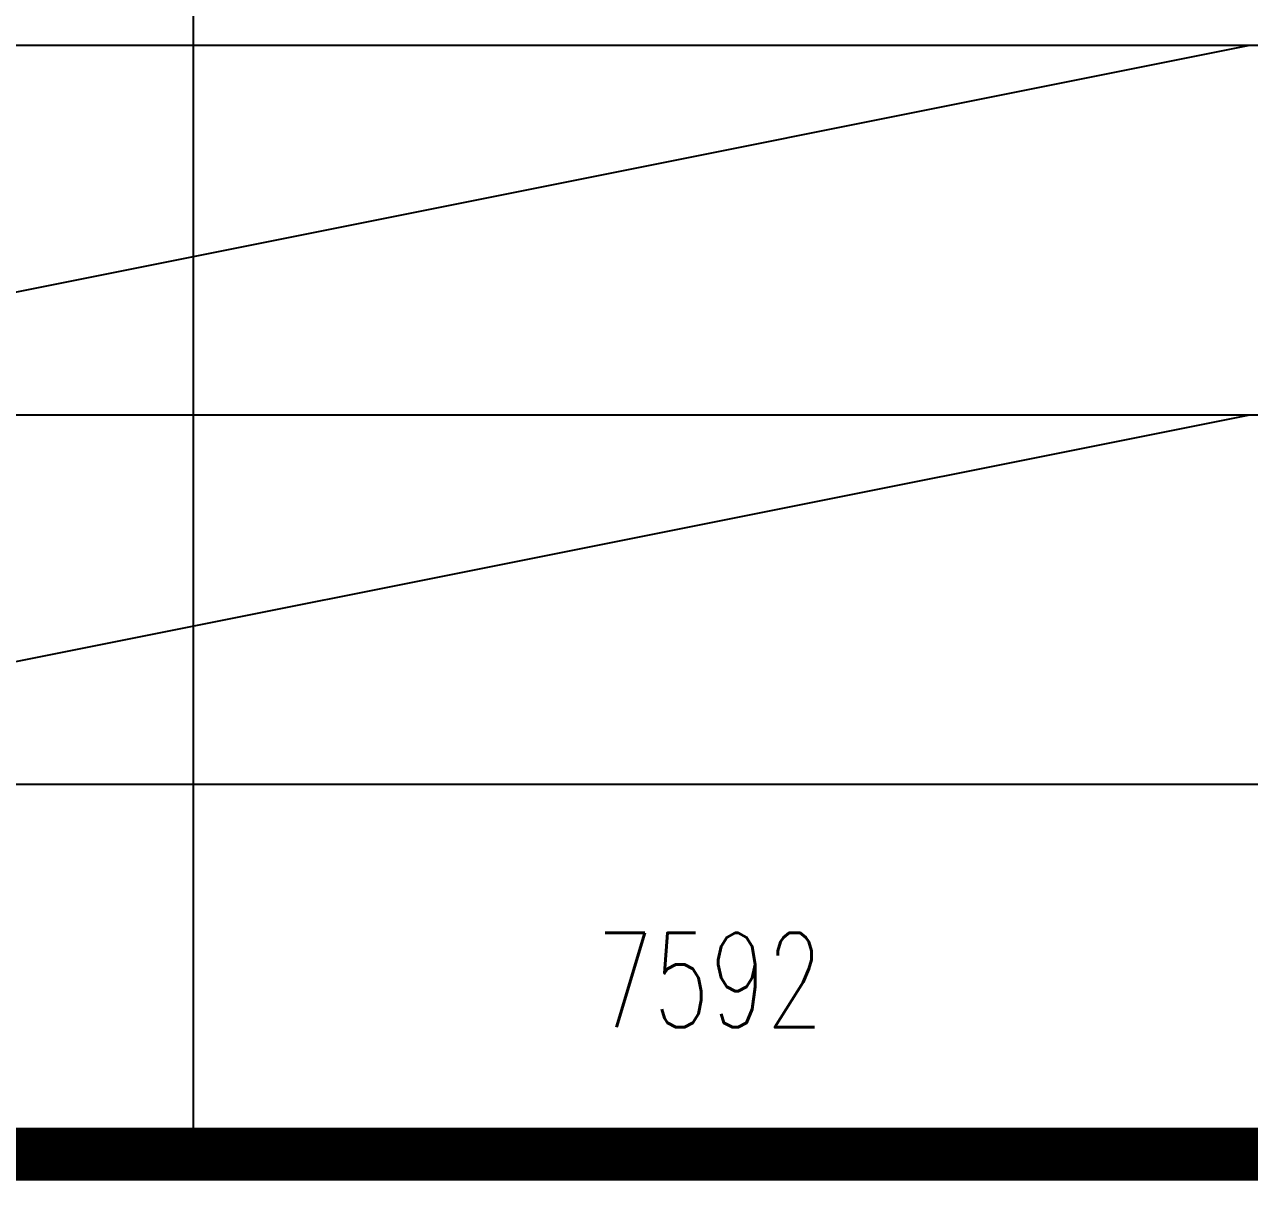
# Model space of a CAD drawing. Extents: x 238398 to 585159, y -66832 to 191741.
# Drawn here: x 432214 to 434534, y -36170 to -33980 of the extents above; entities that cross this region are included whole.
import ezdxf
from ezdxf.enums import TextEntityAlignment as Align

# ---------------------------------------------------------------- set-up
doc = ezdxf.new("R2010")
doc.units = 0
doc.header["$LTSCALE"] = 1000
doc.header["$MEASUREMENT"] = 0
doc.layers.add('PUB_TEXT', color=7, linetype='Continuous', lineweight=20)
doc.styles.add('HZ', font='geditxt.shx', dxfattribs={"width": 0.75, "bigfont": 'hzfs_1.shx'})
doc.styles.add('TK', font='GEDITXT.SHX', dxfattribs={"width": 0.85, "height": 3.5, "bigfont": 'hztxt1.shx'})

# ---------------------------------------------------------------- blocks, each defined once
blk = doc.blocks.new('GEDI_WK_A1')
at = {"color": 3, "const_width": 1}
blk.add_lwpolyline([(25, 10), (831, 10), (831, 584), (25, 584)], close=True, dxfattribs=at)
blk = doc.blocks.new('GEDI_TQ_2012')
at = {"color": 2}
for p, q in [((-155, 0), (-155, 28)), ((-90, 21), (-180, 21)), ((0, 14), (-170, 14)), ((0, 7), (-180, 7))]:
    blk.add_line(p, q, dxfattribs=at)
at = {"color": 7}
blk.add_line((0, 0), (-180, 0), dxfattribs=at)
blk = doc.blocks.new('CEEC_TK_A1')
for name, p in [('GEDI_WK_A1', (0, 0)), ('GEDI_TQ_2012', (831, 10))]:
    blk.add_blockref(name, p)
at = {"style": 'TK', "width": 0.85}
for tag, height, p in [('PROJECTNAME', 4.75, (776, 44)), ('PHASE', 4, (818, 44)), ('DRAWINGNAME', 4.75, (786, 31))]:
    blk.add_attdef(tag, text='', height=height, dxfattribs=at).set_placement(p, align=Align.MIDDLE_CENTER)
for tag, p, height in [('APPROVE', (663, 32.75), 3.5), ('DESIGN', (708, 32.75), 3.5), ('REVIEW1', (663, 25.75), 3.5), ('DRAW', (708, 25.75), 3.5), ('DRAWINGNUMBER', (758, 18.5), 4), ('REVIEW2', (663, 18.75), 3.5), ('PROPORTION', (708, 18.75), 3.5), ('CHECK', (663, 11.75), 3.5), ('DATE', (708, 11.75), 3.5), ('VERSION', (824, 11.75), 3.5)]:
    blk.add_attdef(tag, p, '', height=height, dxfattribs=at)

msp = doc.modelspace()

# ---------------------------------------------------------------- linework, layer by layer
for points in [[(434534.5, -34019.8), (431034.5, -34719.8)], [(434534.5, -34719.8), (431034.5, -35419.8)]]:
    msp.add_lwpolyline(points)

# ---------------------------------------------------------------- block references
at = {"xscale": 100, "yscale": 100, "zscale": 100}
msp.add_blockref('CEEC_TK_A1', (364934.5, -37119.8), dxfattribs=at)

# ---------------------------------------------------------------- texts
at = {"layer": 'PUB_TEXT', "style": 'HZ', "width": 0.7}
msp.add_text('7592', height=178.56, dxfattribs=at).set_placement((433298.1, -35879.4))

doc.saveas('drawing.dxf')
